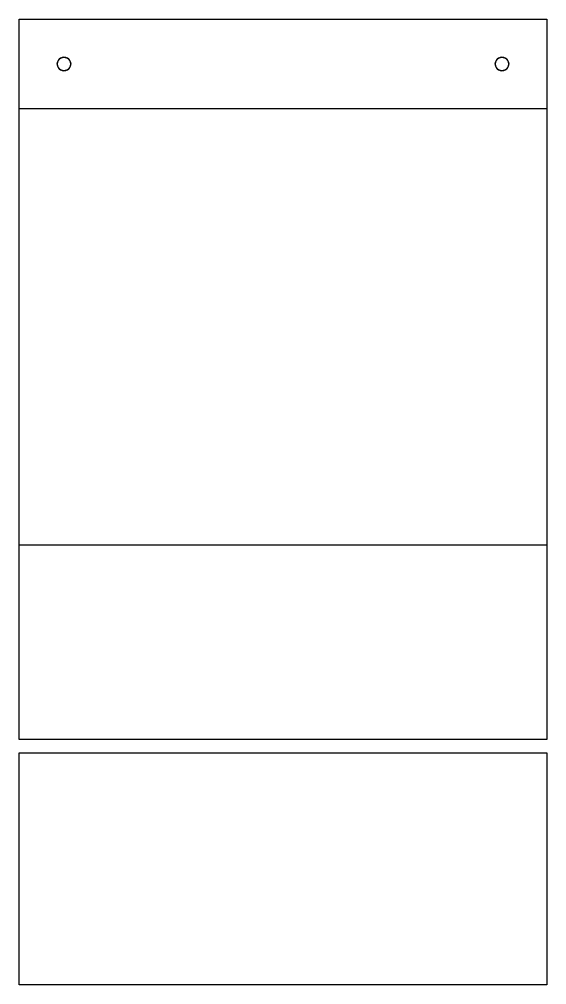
# Model space of a CAD drawing. Header units: millimetres. Extents: x -658 to 1307, y -81 to 472.
# Drawn here: x -658.2 to -540.2, y 256.4 to 472.5 of the extents above; entities that cross this region are included whole.
import ezdxf

# ---------------------------------------------------------------- set-up
doc = ezdxf.new("R2010")
doc.units = ezdxf.units.MM
doc.layers.get('0').update_dxf_attribs({"true_color": 0xffffff})

# ---------------------------------------------------------------- blocks, each defined once
blk = doc.blocks.new('Component_25')
for p, q in [((0, 0), (0, 161.2, 0)), ((0, 161.2, 0), (118, 161.2)), ((0, 0, 3), (0, 161.2, 3)), ((0, 161.2, 3), (118, 161.2, 3)), ((0, 161.2, 0), (0, 161.2, 3)), ((118, 161.2), (118, 0)), ((118, 161.2, 3), (118, 0, 3)), ((118, 161.2), (118, 161.2, 3)), ((8.55, 151.59, 0), (8.55, 151.59, 3)), ((8.7, 151.95, 0), (8.7, 151.95, 3)), ((8.94, 152.26, 0), (8.94, 152.26, 3)), ((9.25, 152.5, 0), (9.25, 152.5, 3)), ((9.61, 152.65, 0), (9.61, 152.65, 3)), ((10, 152.7, 0), (10, 152.7, 3)), ((10.39, 152.65, 0), (10.39, 152.65, 3)), ((10.75, 152.5, 0), (10.75, 152.5, 3)), ((11.06, 152.26, 0), (11.06, 152.26, 3)), ((11.3, 151.95, 0), (11.3, 151.95, 3)), ((11.45, 151.59, 0), (11.45, 151.59, 3)), ((106.55, 151.59, 0), (106.55, 151.59, 3)), ((106.7, 151.95, 0), (106.7, 151.95, 3)), ((106.94, 152.26, 0), (106.94, 152.26, 3)), ((107.25, 152.5, 0), (107.25, 152.5, 3)), ((107.61, 152.65, 0), (107.61, 152.65, 3)), ((108, 152.7, 0), (108, 152.7, 3)), ((108.39, 152.65, 0), (108.39, 152.65, 3)), ((108.75, 152.5, 0), (108.75, 152.5, 3)), ((109.06, 152.26, 0), (109.06, 152.26, 3)), ((109.3, 151.95, 0), (109.3, 151.95, 3)), ((109.45, 151.59, 0), (109.45, 151.59, 3)), ((8.5, 151.2, 0), (8.5, 151.2, 3)), ((8.55, 150.81, 0), (8.55, 150.81, 3)), ((8.7, 150.45, 0), (8.7, 150.45, 3)), ((8.94, 150.14, 0), (8.94, 150.14, 3)), ((9.25, 149.9, 0), (9.25, 149.9, 3)), ((9.61, 149.75, 0), (9.61, 149.75, 3)), ((10, 149.7, 0), (10, 149.7, 3)), ((10.39, 149.75, 0), (10.39, 149.75, 3)), ((10.75, 149.9, 0), (10.75, 149.9, 3)), ((11.06, 150.14, 0), (11.06, 150.14, 3)), ((11.3, 150.45, 0), (11.3, 150.45, 3)), ((11.45, 150.81, 0), (11.45, 150.81, 3)), ((11.5, 151.2, 0), (11.5, 151.2, 3)), ((106.5, 151.2, 0), (106.5, 151.2, 3)), ((106.55, 150.81, 0), (106.55, 150.81, 3)), ((106.7, 150.45, 0), (106.7, 150.45, 3)), ((106.94, 150.14, 0), (106.94, 150.14, 3)), ((107.25, 149.9, 0), (107.25, 149.9, 3)), ((107.61, 149.75, 0), (107.61, 149.75, 3)), ((108, 149.7, 0), (108, 149.7, 3)), ((108.39, 149.75, 0), (108.39, 149.75, 3)), ((108.75, 149.9, 0), (108.75, 149.9, 3)), ((109.06, 150.14, 0), (109.06, 150.14, 3)), ((109.3, 150.45, 0), (109.3, 150.45, 3)), ((109.45, 150.81, 0), (109.45, 150.81, 3)), ((109.5, 151.2, 0), (109.5, 151.2, 3)), ((118, 0), (0, 0)), ((0, 0), (0, 0, 3)), ((118, 0), (118, 0, 3)), ((118, 0, 3), (0, 0, 3))]:
    blk.add_line(p, q)
blk.add_polyline3d([(11.5, 151.2, 0), (11.45, 151.59, 0), (11.3, 151.95, 0), (11.06, 152.26, 0), (10.75, 152.5, 0), (10.39, 152.65, 0), (10, 152.7, 0), (9.61, 152.65, 0), (9.25, 152.5, 0), (8.94, 152.26, 0), (8.7, 151.95, 0), (8.55, 151.59, 0), (8.5, 151.2, 0), (8.55, 150.81, 0), (8.7, 150.45, 0), (8.94, 150.14, 0), (9.25, 149.9, 0), (9.61, 149.75, 0), (10, 149.7, 0), (10.39, 149.75, 0), (10.75, 149.9, 0), (11.06, 150.14, 0), (11.3, 150.45, 0), (11.45, 150.81, 0), (11.5, 151.2, 0)], close=True)
at = {"extrusion": (2.08752e-06, -1.52806e-06, 1)}
for centre in [(10, 151.2, 3), (108, 151.2, 0), (108, 151.2, 3)]:
    blk.add_circle(centre, 1.5, dxfattribs=at)
blk = doc.blocks.new('Component_24')
for p, q in [((0, 0, 0), (0, 20, 0)), ((0, 20, 0), (118, 20, 0)), ((0, 0, 4.5), (0, 20, 4.5)), ((0, 20, 4.5), (118, 20, 4.5)), ((0, 20, 0), (0, 20, 4.5)), ((118, 20, 0), (118, 0)), ((118, 20, 4.5), (118, 0, 4.5)), ((118, 20, 0), (118, 20, 4.5)), ((8.94, 11.06, 0), (8.94, 11.06, 4.5)), ((9.25, 11.3, 0), (9.25, 11.3, 4.5)), ((9.61, 11.45, 0), (9.61, 11.45, 4.5)), ((10, 11.5, 0), (10, 11.5, 4.5)), ((10.39, 11.45, 0), (10.39, 11.45, 4.5)), ((10.75, 11.3, 0), (10.75, 11.3, 4.5)), ((11.06, 11.06, 0), (11.06, 11.06, 4.5)), ((106.94, 11.06, 0), (106.94, 11.06, 4.5)), ((107.25, 11.3, 0), (107.25, 11.3, 4.5)), ((107.61, 11.45, 0), (107.61, 11.45, 4.5)), ((108, 11.5, 0), (108, 11.5, 4.5)), ((108.39, 11.45, 0), (108.39, 11.45, 4.5)), ((108.75, 11.3, 0), (108.75, 11.3, 4.5)), ((109.06, 11.06, 0), (109.06, 11.06, 4.5)), ((8.5, 10, 0), (8.5, 10, 4.5)), ((8.55, 10.39, 0), (8.55, 10.39, 4.5)), ((8.55, 9.61, 0), (8.55, 9.61, 4.5)), ((8.7, 10.75, 0), (8.7, 10.75, 4.5)), ((8.7, 9.25, 0), (8.7, 9.25, 4.5)), ((8.94, 8.94, 0), (8.94, 8.94, 4.5)), ((9.25, 8.7, 0), (9.25, 8.7, 4.5)), ((10.75, 8.7, 0), (10.75, 8.7, 4.5)), ((11.06, 8.94, 0), (11.06, 8.94, 4.5)), ((11.3, 10.75, 0), (11.3, 10.75, 4.5)), ((11.3, 9.25, 0), (11.3, 9.25, 4.5)), ((11.45, 10.39, 0), (11.45, 10.39, 4.5)), ((11.45, 9.61, 0), (11.45, 9.61, 4.5)), ((11.5, 10, 0), (11.5, 10, 4.5)), ((106.5, 10, 0), (106.5, 10, 4.5)), ((106.55, 10.39, 0), (106.55, 10.39, 4.5)), ((106.55, 9.61, 0), (106.55, 9.61, 4.5)), ((106.7, 10.75, 0), (106.7, 10.75, 4.5)), ((106.7, 9.25, 0), (106.7, 9.25, 4.5)), ((106.94, 8.94, 0), (106.94, 8.94, 4.5)), ((107.25, 8.7, 0), (107.25, 8.7, 4.5)), ((108.75, 8.7, 0), (108.75, 8.7, 4.5)), ((109.06, 8.94, 0), (109.06, 8.94, 4.5)), ((109.3, 10.75, 0), (109.3, 10.75, 4.5)), ((109.3, 9.25, 0), (109.3, 9.25, 4.5)), ((109.45, 10.39, 0), (109.45, 10.39, 4.5)), ((109.45, 9.61, 0), (109.45, 9.61, 4.5)), ((109.5, 10, 0), (109.5, 10, 4.5)), ((9.61, 8.55, 0), (9.61, 8.55, 4.5)), ((10, 8.5, 0), (10, 8.5, 4.5)), ((10.39, 8.55, 0), (10.39, 8.55, 4.5)), ((107.61, 8.55, 0), (107.61, 8.55, 4.5)), ((108, 8.5, 0), (108, 8.5, 4.5)), ((108.39, 8.55, 0), (108.39, 8.55, 4.5)), ((118, 0), (0, 0, 0)), ((0, 0, 0), (0, 0, 4.5)), ((118, 0), (118, 0, 4.5)), ((118, 0, 4.5), (0, 0, 4.5))]:
    blk.add_line(p, q)
for points in [[(10, 8.5, 0), (10.39, 8.55, 0), (10.75, 8.7, 0), (11.06, 8.94, 0), (11.3, 9.25, 0), (11.45, 9.61, 0), (11.5, 10, 0), (11.45, 10.39, 0), (11.3, 10.75, 0), (11.06, 11.06, 0), (10.75, 11.3, 0), (10.39, 11.45, 0), (10, 11.5, 0), (9.61, 11.45, 0), (9.25, 11.3, 0), (8.94, 11.06, 0), (8.7, 10.75, 0), (8.55, 10.39, 0), (8.5, 10, 0), (8.55, 9.61, 0), (8.7, 9.25, 0), (8.94, 8.94, 0), (9.25, 8.7, 0), (9.61, 8.55, 0), (10, 8.5, 0)], [(10, 8.5, 4.5), (10.39, 8.55, 4.5), (10.75, 8.7, 4.5), (11.06, 8.94, 4.5), (11.3, 9.25, 4.5), (11.45, 9.61, 4.5), (11.5, 10, 4.5), (11.45, 10.39, 4.5), (11.3, 10.75, 4.5), (11.06, 11.06, 4.5), (10.75, 11.3, 4.5), (10.39, 11.45, 4.5), (10, 11.5, 4.5), (9.61, 11.45, 4.5), (9.25, 11.3, 4.5), (8.94, 11.06, 4.5), (8.7, 10.75, 4.5), (8.55, 10.39, 4.5), (8.5, 10, 4.5), (8.55, 9.61, 4.5), (8.7, 9.25, 4.5), (8.94, 8.94, 4.5), (9.25, 8.7, 4.5), (9.61, 8.55, 4.5), (10, 8.5, 4.5)], [(109.45, 10.39, 0), (109.3, 10.75, 0), (109.06, 11.06, 0), (108.75, 11.3, 0), (108.39, 11.45, 0), (108, 11.5, 0), (107.61, 11.45, 0), (107.25, 11.3, 0), (106.94, 11.06, 0), (106.7, 10.75, 0), (106.55, 10.39, 0), (106.5, 10, 0), (106.55, 9.61, 0), (106.7, 9.25, 0), (106.94, 8.94, 0), (107.25, 8.7, 0), (107.61, 8.55, 0), (108, 8.5, 0), (108.39, 8.55, 0), (108.75, 8.7, 0), (109.06, 8.94, 0), (109.3, 9.25, 0), (109.45, 9.61, 0), (109.5, 10, 0), (109.45, 10.39, 0)]]:
    blk.add_polyline3d(points, close=True)
at = {"extrusion": (1.29496e-07, -7.64029e-07, 1)}
blk.add_circle((108, 10, 4.5), 1.5, dxfattribs=at)
blk = doc.blocks.new('Component_26')
for p, q in [((0, 0, 0), (0, 117.7, 0)), ((0, 117.7, 0), (118, 117.7, 0)), ((0, 0, 3), (0, 117.7, 3)), ((0, 117.7, 3), (118, 117.7, 3)), ((0, 117.7, 0), (0, 117.7, 3)), ((118, 117.7, 0), (118, 0)), ((118, 117.7, 3), (118, 0, 3)), ((118, 117.7, 0), (118, 117.7, 3)), ((8.55, 108.09, 0), (8.55, 108.09, 3)), ((8.7, 108.45, 0), (8.7, 108.45, 3)), ((8.94, 108.76, 0), (8.94, 108.76, 3)), ((9.25, 109, 0), (9.25, 109, 3)), ((9.61, 109.15, 0), (9.61, 109.15, 3)), ((10, 109.2, 0), (10, 109.2, 3)), ((10.39, 109.15, 0), (10.39, 109.15, 3)), ((10.75, 109, 0), (10.75, 109, 3)), ((11.06, 108.76, 0), (11.06, 108.76, 3)), ((11.3, 108.45, 0), (11.3, 108.45, 3)), ((11.45, 108.09, 0), (11.45, 108.09, 3)), ((106.55, 108.09, 0), (106.55, 108.09, 3)), ((106.7, 108.45, 0), (106.7, 108.45, 3)), ((106.94, 108.76, 0), (106.94, 108.76, 3)), ((107.25, 109, 0), (107.25, 109, 3)), ((107.61, 109.15, 0), (107.61, 109.15, 3)), ((108, 109.2, 0), (108, 109.2, 3)), ((108.39, 109.15, 0), (108.39, 109.15, 3)), ((108.75, 109, 0), (108.75, 109, 3)), ((109.06, 108.76, 0), (109.06, 108.76, 3)), ((109.3, 108.45, 0), (109.3, 108.45, 3)), ((109.45, 108.09, 0), (109.45, 108.09, 3)), ((8.5, 107.7, 0), (8.5, 107.7, 3)), ((8.55, 107.31, 0), (8.55, 107.31, 3)), ((8.7, 106.95, 0), (8.7, 106.95, 3)), ((8.94, 106.64, 0), (8.94, 106.64, 3)), ((9.25, 106.4, 0), (9.25, 106.4, 3)), ((9.61, 106.25, 0), (9.61, 106.25, 3)), ((10, 106.2, 0), (10, 106.2, 3)), ((10.39, 106.25, 0), (10.39, 106.25, 3)), ((10.75, 106.4, 0), (10.75, 106.4, 3)), ((11.06, 106.64, 0), (11.06, 106.64, 3)), ((11.3, 106.95, 0), (11.3, 106.95, 3)), ((11.45, 107.31, 0), (11.45, 107.31, 3)), ((11.5, 107.7, 0), (11.5, 107.7, 3)), ((106.5, 107.7, 0), (106.5, 107.7, 3)), ((106.55, 107.31, 0), (106.55, 107.31, 3)), ((106.7, 106.95, 0), (106.7, 106.95, 3)), ((106.94, 106.64, 0), (106.94, 106.64, 3)), ((107.25, 106.4, 0), (107.25, 106.4, 3)), ((107.61, 106.25, 0), (107.61, 106.25, 3)), ((108, 106.2, 0), (108, 106.2, 3)), ((108.39, 106.25, 0), (108.39, 106.25, 3)), ((108.75, 106.4, 0), (108.75, 106.4, 3)), ((109.06, 106.64, 0), (109.06, 106.64, 3)), ((109.3, 106.95, 0), (109.3, 106.95, 3)), ((109.45, 107.31, 0), (109.45, 107.31, 3)), ((109.5, 107.7, 0), (109.5, 107.7, 3)), ((118, 0), (0, 0, 0)), ((0, 0, 0), (0, 0, 3)), ((118, 0), (118, 0, 3)), ((118, 0, 3), (0, 0, 3))]:
    blk.add_line(p, q)
for points in [[(11.45, 107.31, 0), (11.5, 107.7, 0), (11.45, 108.09, 0), (11.3, 108.45, 0), (11.06, 108.76, 0), (10.75, 109, 0), (10.39, 109.15, 0), (10, 109.2, 0), (9.61, 109.15, 0), (9.25, 109, 0), (8.94, 108.76, 0), (8.7, 108.45, 0), (8.55, 108.09, 0), (8.5, 107.7, 0), (8.55, 107.31, 0), (8.7, 106.95, 0), (8.94, 106.64, 0), (9.25, 106.4, 0), (9.61, 106.25, 0), (10, 106.2, 0), (10.39, 106.25, 0), (10.75, 106.4, 0), (11.06, 106.64, 0), (11.3, 106.95, 0), (11.45, 107.31, 0)], [(11.45, 107.31, 3), (11.5, 107.7, 3), (11.45, 108.09, 3), (11.3, 108.45, 3), (11.06, 108.76, 3), (10.75, 109, 3), (10.39, 109.15, 3), (10, 109.2, 3), (9.61, 109.15, 3), (9.25, 109, 3), (8.94, 108.76, 3), (8.7, 108.45, 3), (8.55, 108.09, 3), (8.5, 107.7, 3), (8.55, 107.31, 3), (8.7, 106.95, 3), (8.94, 106.64, 3), (9.25, 106.4, 3), (9.61, 106.25, 3), (10, 106.2, 3), (10.39, 106.25, 3), (10.75, 106.4, 3), (11.06, 106.64, 3), (11.3, 106.95, 3), (11.45, 107.31, 3)]]:
    blk.add_polyline3d(points, close=True)
at = {"extrusion": (2.76995e-06, -2.77695e-06, 1)}
for centre in [(108, 107.7, 0), (108, 107.7, 3)]:
    blk.add_circle(centre, 1.5, dxfattribs=at)
blk = doc.blocks.new('Component_23')
for p, q in [((0, 0, 0), (0, 51.9, 0)), ((0, 51.9, 0), (118, 51.9, 0)), ((0, 0, 3), (0, 51.9, 3)), ((0, 51.9, 3), (118, 51.9, 3)), ((0, 51.9, 0), (0, 51.9, 3)), ((118, 51.9, 0), (118, 0)), ((118, 51.9, 3), (118, 0, 3)), ((118, 51.9, 0), (118, 51.9, 3)), ((118, 0), (0, 0, 0)), ((0, 0, 0), (0, 0, 3)), ((118, 0), (118, 0, 3)), ((118, 0, 3), (0, 0, 3))]:
    blk.add_line(p, q)
blk = doc.blocks.new('Group_54')
for name, p in [('Component_25', (0, 54.9, 7.5)), ('Component_25', (0, 54.9, 0)), ('Component_24', (0, 196.1, 3)), ('Component_26', (0, 98.4, 10.5)), ('Component_23', (0, 0))]:
    blk.add_blockref(name, p)

msp = doc.modelspace()

# ---------------------------------------------------------------- block references
msp.add_blockref('Group_54', (-658.2, 256.37))

doc.saveas('drawing.dxf')
